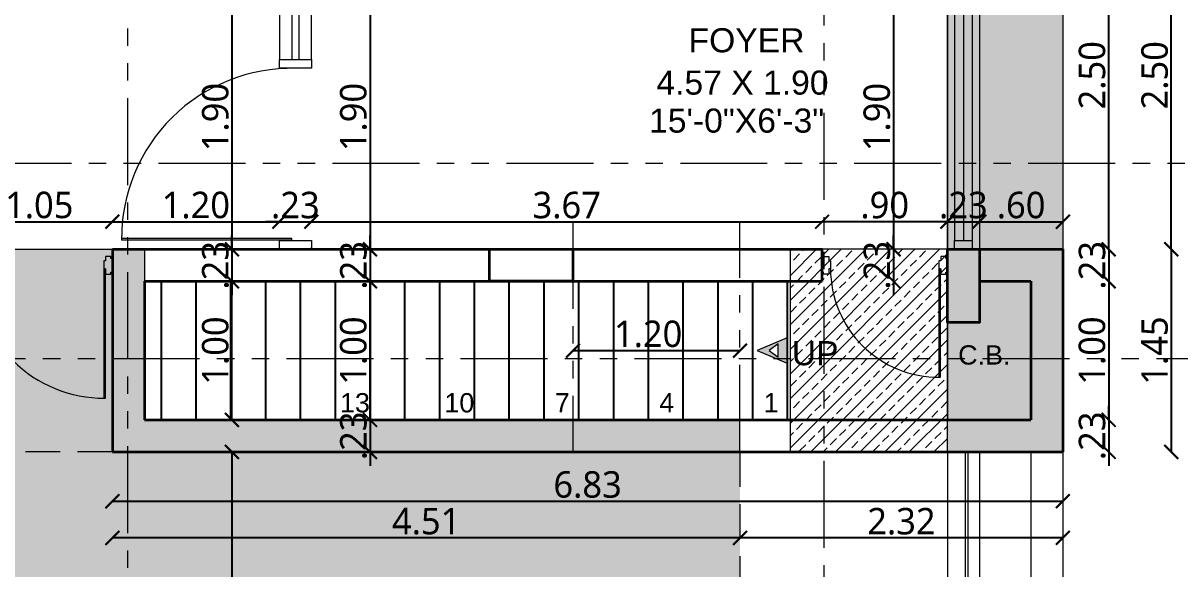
# Model space of a CAD drawing. Extents: x 2450 to 2649, y -7 to 131.
# Drawn here: x 2466.18 to 2474.49, y 30.24 to 34.16 of the extents above; entities that cross this region are included whole.
import ezdxf

# ---------------------------------------------------------------- set-up
doc = ezdxf.new("R2010")
doc.units = 0
doc.header["$MEASUREMENT"] = 0
doc.header["$PDMODE"] = 34
doc.linetypes.add('HIDDEN', pattern=[0.375, 0.25, -0.125])
doc.linetypes.add('PHANTOM2', pattern=[1.25, 0.625, -0.125, 0.125, -0.125, 0.125, -0.125])
for name, color, linetype, lineweight in [('COLUMN', 5, 'Continuous', 35), ('DOOR-WINDOW', 35, 'Continuous', 13), ('SECTION LINE', 3, 'PHANTOM2', 5), ('stair', 154, 'Continuous', 25), ('terrace-1', 181, 'Continuous', 18), ('TEXT(ROOM)', 240, 'Continuous', 15), ('TEXT-1', 7, 'Continuous', 9), ('WALL', 30, 'Continuous', 35), ('WINDOW-LINE', 25, 'Continuous', 9)]:
    doc.layers.add(name, color=color, linetype=linetype, lineweight=lineweight)
for name, color, linetype, lineweight, true_color in [('HEATCH BEAM BOTTOM', 7, 'Continuous', 13, 0x92bdc9), ('R.C.C PROJATION', 7, 'HIDDEN', 13, 0xa32900), ('RAILING', 7, 'Continuous', 5, 0x994d00), ('terrace-2', 7, 'Continuous', 13, 0x636363), ('WORKING DIM', 7, 'Continuous', 15, 0x292929)]:
    doc.layers.add(name, color=color, linetype=linetype, lineweight=lineweight, true_color=true_color)
doc.styles.add('ARIAL', font='arial.ttf')
doc.styles.get("Standard").update_dxf_attribs({"font": 'malgunsl.ttf'})
doc.dimstyles.new('R07', dxfattribs={"dimtxt": 0.19, "dimasz": 0.1, "dimexe": 0.18, "dimexo": 0.0625, "dimgap": 0.02, "dimtad": 1, "dimzin": 4, "dimdsep": 46, "dimtxsty": 'Standard', "dimblk": 'ARCHTICK', "dimcen": 0, "dimse1": 1, "dimse2": 1, "dimclrd": 256, "dimclre": 48, "dimclrt": 256, "dimadec": 0, "dimazin": 0, "dimtm": 1e-09, "dimtfac": 1, "dimtix": 1, "dimtmove": 1, "dimatfit": 3, "dimfxl": 0.18, "dimtolj": 1, "dimtzin": 0, "dimlwe": 15, "dimarcsym": 0})

# ---------------------------------------------------------------- blocks, each defined once
blk = doc.blocks.new('*U41')
at = {"layer": 'WINDOW-LINE'}
for p, q in [((175536.9, -38801.97), (175536.9, -38704.14)), ((175545.9, -38801.97), (175545.9, -38704.14))]:
    blk.add_line(p, q, dxfattribs=at)
at = {"layer": 'WINDOW-LINE', "color": 35, "true_color": 0x9d754d}
for p, q in [((175538.9, -38799.47), (175538.9, -38706.64)), ((175543.9, -38799.47), (175543.9, -38706.64))]:
    blk.add_line(p, q, dxfattribs=at)
at = {"layer": 'WINDOW-LINE', "color": 4, "true_color": 0x24ffff}
blk.add_line((175541.4, -38799.47), (175541.4, -38706.64), dxfattribs=at)
at = {"layer": 'WINDOW-LINE'}
for points in [[(175536.9, -38704.14), (175545.9, -38704.14), (175545.9, -38704.14), (175536.9, -38704.14)], [(175536.9, -38801.97), (175545.9, -38801.97), (175545.9, -38801.97), (175536.9, -38801.97)]]:
    blk.add_lwpolyline(points, close=True, dxfattribs=at)
at = {"layer": 'WINDOW-LINE', "color": 35, "true_color": 0x9d754d}
for points in [[(175538.9, -38704.14), (175543.9, -38704.14), (175543.9, -38706.64), (175538.9, -38706.64)], [(175538.9, -38801.97), (175543.9, -38801.97), (175543.9, -38799.47), (175538.9, -38799.47)]]:
    blk.add_lwpolyline(points, close=True, dxfattribs=at)
blk = doc.blocks.new('_ArchTick')
at = {"color": 0, "linetype": 'ByBlock', "const_width": 0.15}
blk.add_lwpolyline([(-0.5, -0.5), (0.5, 0.5)], dxfattribs=at)
blk = doc.blocks.new('*D3061')
at = {"layer": 'DEFPOINTS', "color": 0, "transparency": 16777216}
for p in [(2473.2351, 35.0385), (2473.9793, 35.0385), (2472.9351, 32.5385)]:
    blk.add_point(p, dxfattribs=at)
at = {"layer": 'WORKING DIM', "lineweight": -2, "transparency": 16777216}
blk.add_line((2473.9793, 32.5385), (2473.9793, 35.0385), dxfattribs=at)
at = {"layer": 'WORKING DIM', "lineweight": -2, "transparency": 16777216, "xscale": 0.1, "yscale": 0.1, "zscale": 0.1}
for p, rotation in [((2473.9793, 35.0385), 90), ((2473.9793, 32.5385), 270)]:
    blk.add_blockref('_ArchTick', p, dxfattribs=dict(at, rotation=rotation))
at = {"layer": 'WORKING DIM', "transparency": 16777216, "insert": (2473.861, 33.7885), "char_height": 0.19, "attachment_point": 5, "rotation": 90}
blk.add_mtext('\\A1;2.50', dxfattribs=at)
blk = doc.blocks.new('*D3070')
at = {"layer": 'DEFPOINTS', "color": 0, "transparency": 16777216}
for p in [(2473.3501, 35.0385), (2474.429, 35.0385), (2473.0501, 32.5385)]:
    blk.add_point(p, dxfattribs=at)
at = {"layer": 'WORKING DIM', "lineweight": -2, "transparency": 16777216}
blk.add_line((2474.429, 32.5385), (2474.429, 35.0385), dxfattribs=at)
at = {"layer": 'WORKING DIM', "lineweight": -2, "transparency": 16777216, "xscale": 0.1, "yscale": 0.1, "zscale": 0.1}
for p, rotation in [((2474.429, 35.0385), 90), ((2474.429, 32.5385), 270)]:
    blk.add_blockref('_ArchTick', p, dxfattribs=dict(at, rotation=rotation))
at = {"layer": 'WORKING DIM', "transparency": 16777216, "insert": (2474.3107, 33.7885), "char_height": 0.19, "attachment_point": 5, "rotation": 90}
blk.add_mtext('\\A1;2.50', dxfattribs=at)
blk = doc.blocks.new('*D3133')
at = {"layer": 'DEFPOINTS', "color": 0, "transparency": 16777216}
for p in [(2468.0201, 34.4385), (2467.6797, 32.5385), (2468.1351, 32.5385)]:
    blk.add_point(p, dxfattribs=at)
at = {"layer": 'WORKING DIM', "lineweight": -2, "transparency": 16777216}
blk.add_line((2467.6797, 34.4385), (2467.6797, 32.5385), dxfattribs=at)
at = {"layer": 'WORKING DIM', "lineweight": -2, "transparency": 16777216, "xscale": 0.1, "yscale": 0.1, "zscale": 0.1}
for p, rotation in [((2467.6797, 34.4385), 90), ((2467.6797, 32.5385), 270)]:
    blk.add_blockref('_ArchTick', p, dxfattribs=dict(at, rotation=rotation))
at = {"layer": 'WORKING DIM', "transparency": 16777216, "insert": (2467.5609, 33.4885), "char_height": 0.19, "attachment_point": 5, "rotation": 90}
blk.add_mtext('\\A1;1.90', dxfattribs=at)
blk = doc.blocks.new('*D3134')
at = {"layer": 'DEFPOINTS', "color": 0, "transparency": 16777216}
for p in [(2468.1351, 32.5385), (2467.6797, 32.3085), (2468.1351, 32.3085)]:
    blk.add_point(p, dxfattribs=at)
at = {"layer": 'WORKING DIM', "lineweight": -2, "transparency": 16777216}
for p, q in [((2467.6797, 32.5385), (2467.6797, 32.6385)), ((2467.6797, 32.5385), (2467.6797, 32.3085)), ((2467.6797, 32.3085), (2467.6797, 32.2085))]:
    blk.add_line(p, q, dxfattribs=at)
at = {"layer": 'WORKING DIM', "lineweight": -2, "transparency": 16777216, "xscale": 0.1, "yscale": 0.1, "zscale": 0.1}
for p, rotation in [((2467.6797, 32.5385), 270), ((2467.6797, 32.3085), 90)]:
    blk.add_blockref('_ArchTick', p, dxfattribs=dict(at, rotation=rotation))
at = {"layer": 'WORKING DIM', "transparency": 16777216, "insert": (2467.5614, 32.4235), "char_height": 0.19, "attachment_point": 5, "rotation": 90}
blk.add_mtext('\\A1;.23', dxfattribs=at)
blk = doc.blocks.new('*D3143')
at = {"layer": 'DEFPOINTS', "color": 0, "transparency": 16777216}
for p in [(2468.3401, 34.4385), (2468.3401, 32.5385), (2468.6716, 32.5385)]:
    blk.add_point(p, dxfattribs=at)
at = {"layer": 'WORKING DIM', "lineweight": -2, "transparency": 16777216}
blk.add_line((2468.6716, 34.4385), (2468.6716, 32.5385), dxfattribs=at)
at = {"layer": 'WORKING DIM', "lineweight": -2, "transparency": 16777216, "xscale": 0.1, "yscale": 0.1, "zscale": 0.1}
for p, rotation in [((2468.6716, 34.4385), 90), ((2468.6716, 32.5385), 270)]:
    blk.add_blockref('_ArchTick', p, dxfattribs=dict(at, rotation=rotation))
at = {"layer": 'WORKING DIM', "transparency": 16777216, "insert": (2468.5528, 33.4885), "char_height": 0.19, "attachment_point": 5, "rotation": 90}
blk.add_mtext('\\A1;1.90', dxfattribs=at)
blk = doc.blocks.new('*D3144')
at = {"layer": 'DEFPOINTS', "color": 0, "transparency": 16777216}
for p in [(2468.3401, 32.5385), (2468.3401, 32.3085), (2468.6716, 32.3085)]:
    blk.add_point(p, dxfattribs=at)
at = {"layer": 'WORKING DIM', "lineweight": -2, "transparency": 16777216}
for p, q in [((2468.6716, 32.5385), (2468.6716, 32.6385)), ((2468.6716, 32.5385), (2468.6716, 32.3085)), ((2468.6716, 32.3085), (2468.6716, 32.2085))]:
    blk.add_line(p, q, dxfattribs=at)
at = {"layer": 'WORKING DIM', "lineweight": -2, "transparency": 16777216, "xscale": 0.1, "yscale": 0.1, "zscale": 0.1}
for p, rotation in [((2468.6716, 32.5385), 270), ((2468.6716, 32.3085), 90)]:
    blk.add_blockref('_ArchTick', p, dxfattribs=dict(at, rotation=rotation))
at = {"layer": 'WORKING DIM', "transparency": 16777216, "insert": (2468.5533, 32.4235), "char_height": 0.19, "attachment_point": 5, "rotation": 90}
blk.add_mtext('\\A1;.23', dxfattribs=at)
blk = doc.blocks.new('*D3162')
at = {"layer": 'DEFPOINTS', "color": 0, "transparency": 16777216}
for p in [(2472.8201, 34.4385), (2472.4331, 32.5385), (2472.8201, 32.5385)]:
    blk.add_point(p, dxfattribs=at)
at = {"layer": 'WORKING DIM', "lineweight": -2, "transparency": 16777216}
blk.add_line((2472.4331, 34.4385), (2472.4331, 32.5385), dxfattribs=at)
at = {"layer": 'WORKING DIM', "lineweight": -2, "transparency": 16777216, "xscale": 0.1, "yscale": 0.1, "zscale": 0.1}
for p, rotation in [((2472.4331, 34.4385), 90), ((2472.4331, 32.5385), 270)]:
    blk.add_blockref('_ArchTick', p, dxfattribs=dict(at, rotation=rotation))
at = {"layer": 'WORKING DIM', "transparency": 16777216, "insert": (2472.3142, 33.4885), "char_height": 0.19, "attachment_point": 5, "rotation": 90}
blk.add_mtext('\\A1;1.90', dxfattribs=at)
blk = doc.blocks.new('*D3163')
at = {"layer": 'DEFPOINTS', "color": 0, "transparency": 16777216}
for p in [(2472.8201, 32.5385), (2472.4331, 32.3085), (2472.8201, 32.3085)]:
    blk.add_point(p, dxfattribs=at)
at = {"layer": 'WORKING DIM', "lineweight": -2, "transparency": 16777216}
for p, q in [((2472.4331, 32.5385), (2472.4331, 32.6385)), ((2472.4331, 32.5385), (2472.4331, 32.3085)), ((2472.4331, 32.3085), (2472.4331, 32.2085))]:
    blk.add_line(p, q, dxfattribs=at)
at = {"layer": 'WORKING DIM', "lineweight": -2, "transparency": 16777216, "xscale": 0.1, "yscale": 0.1, "zscale": 0.1}
for p, rotation in [((2472.4331, 32.5385), 270), ((2472.4331, 32.3085), 90)]:
    blk.add_blockref('_ArchTick', p, dxfattribs=dict(at, rotation=rotation))
at = {"layer": 'WORKING DIM', "transparency": 16777216, "insert": (2472.3148, 32.4235), "char_height": 0.19, "attachment_point": 5, "rotation": 90}
blk.add_mtext('\\A1;.23', dxfattribs=at)
blk = doc.blocks.new('*D3234')
at = {"layer": 'DEFPOINTS', "color": 0, "transparency": 16777216}
for p in [(2466.8201, 32.7365), (2465.7701, 32.4235), (2466.8201, 32.4235)]:
    blk.add_point(p, dxfattribs=at)
at = {"layer": 'WORKING DIM', "lineweight": -2, "transparency": 16777216}
blk.add_line((2465.7701, 32.7365), (2466.8201, 32.7365), dxfattribs=at)
at = {"layer": 'WORKING DIM', "lineweight": -2, "transparency": 16777216, "xscale": 0.1, "yscale": 0.1, "zscale": 0.1, "rotation": 180}
blk.add_blockref('_ArchTick', (2465.7701, 32.7365), dxfattribs=at)
at = {"layer": 'WORKING DIM', "lineweight": -2, "transparency": 16777216, "xscale": 0.1, "yscale": 0.1, "zscale": 0.1}
blk.add_blockref('_ArchTick', (2466.8201, 32.7365), dxfattribs=at)
at = {"layer": 'WORKING DIM', "transparency": 16777216, "insert": (2466.2951, 32.8553), "char_height": 0.19, "attachment_point": 5}
blk.add_mtext('\\A1;1.05', dxfattribs=at)
blk = doc.blocks.new('*D3235')
at = {"layer": 'DEFPOINTS', "color": 0, "transparency": 16777216}
for p in [(2468.0201, 34.0565), (2468.0201, 32.7365), (2466.8201, 32.4235)]:
    blk.add_point(p, dxfattribs=at)
at = {"layer": 'WORKING DIM', "lineweight": -2, "transparency": 16777216}
blk.add_line((2466.8201, 32.7365), (2468.0201, 32.7365), dxfattribs=at)
at = {"layer": 'WORKING DIM', "lineweight": -2, "transparency": 16777216, "xscale": 0.1, "yscale": 0.1, "zscale": 0.1, "rotation": 180}
blk.add_blockref('_ArchTick', (2466.8201, 32.7365), dxfattribs=at)
at = {"layer": 'WORKING DIM', "lineweight": -2, "transparency": 16777216, "xscale": 0.1, "yscale": 0.1, "zscale": 0.1}
blk.add_blockref('_ArchTick', (2468.0201, 32.7365), dxfattribs=at)
at = {"layer": 'WORKING DIM', "transparency": 16777216, "insert": (2467.4201, 32.8553), "char_height": 0.19, "attachment_point": 5}
blk.add_mtext('\\A1;1.20', dxfattribs=at)
blk = doc.blocks.new('*D3236')
at = {"layer": 'DEFPOINTS', "color": 0, "transparency": 16777216}
for p in [(2468.0201, 34.0565), (2468.2501, 34.0565), (2468.2501, 32.7365)]:
    blk.add_point(p, dxfattribs=at)
at = {"layer": 'WORKING DIM', "lineweight": -2, "transparency": 16777216}
for p, q in [((2468.0201, 32.7365), (2467.9201, 32.7365)), ((2468.0201, 32.7365), (2468.2501, 32.7365)), ((2468.2501, 32.7365), (2468.3501, 32.7365))]:
    blk.add_line(p, q, dxfattribs=at)
at = {"layer": 'WORKING DIM', "lineweight": -2, "transparency": 16777216, "xscale": 0.1, "yscale": 0.1, "zscale": 0.1}
blk.add_blockref('_ArchTick', (2468.0201, 32.7365), dxfattribs=at)
at = {"layer": 'WORKING DIM', "lineweight": -2, "transparency": 16777216, "xscale": 0.1, "yscale": 0.1, "zscale": 0.1, "rotation": 180}
blk.add_blockref('_ArchTick', (2468.2501, 32.7365), dxfattribs=at)
at = {"layer": 'WORKING DIM', "transparency": 16777216, "insert": (2468.1351, 32.8548), "char_height": 0.19, "attachment_point": 5}
blk.add_mtext('\\A1;.23', dxfattribs=at)
blk = doc.blocks.new('*D3237')
at = {"layer": 'DEFPOINTS', "color": 0, "transparency": 16777216}
for p in [(2468.2501, 34.1385), (2471.9201, 32.7365), (2471.9201, 32.5385)]:
    blk.add_point(p, dxfattribs=at)
at = {"layer": 'WORKING DIM', "lineweight": -2, "transparency": 16777216}
blk.add_line((2468.2501, 32.7365), (2471.9201, 32.7365), dxfattribs=at)
at = {"layer": 'WORKING DIM', "lineweight": -2, "transparency": 16777216, "xscale": 0.1, "yscale": 0.1, "zscale": 0.1, "rotation": 180}
blk.add_blockref('_ArchTick', (2468.2501, 32.7365), dxfattribs=at)
at = {"layer": 'WORKING DIM', "lineweight": -2, "transparency": 16777216, "xscale": 0.1, "yscale": 0.1, "zscale": 0.1}
blk.add_blockref('_ArchTick', (2471.9201, 32.7365), dxfattribs=at)
at = {"layer": 'WORKING DIM', "transparency": 16777216, "insert": (2470.0851, 32.8548), "char_height": 0.19, "attachment_point": 5}
blk.add_mtext('\\A1;3.67', dxfattribs=at)
blk = doc.blocks.new('*D3238')
at = {"layer": 'DEFPOINTS', "color": 0, "transparency": 16777216}
for p in [(2472.8201, 33.7885), (2473.0501, 33.7885), (2473.0501, 32.7365)]:
    blk.add_point(p, dxfattribs=at)
at = {"layer": 'WORKING DIM', "lineweight": -2, "transparency": 16777216}
for p, q in [((2472.8201, 32.7365), (2472.7201, 32.7365)), ((2472.8201, 32.7365), (2473.0501, 32.7365)), ((2473.0501, 32.7365), (2473.1501, 32.7365))]:
    blk.add_line(p, q, dxfattribs=at)
at = {"layer": 'WORKING DIM', "lineweight": -2, "transparency": 16777216, "xscale": 0.1, "yscale": 0.1, "zscale": 0.1}
blk.add_blockref('_ArchTick', (2472.8201, 32.7365), dxfattribs=at)
at = {"layer": 'WORKING DIM', "lineweight": -2, "transparency": 16777216, "xscale": 0.1, "yscale": 0.1, "zscale": 0.1, "rotation": 180}
blk.add_blockref('_ArchTick', (2473.0501, 32.7365), dxfattribs=at)
at = {"layer": 'WORKING DIM', "transparency": 16777216, "insert": (2472.9351, 32.8548), "char_height": 0.19, "attachment_point": 5}
blk.add_mtext('\\A1;.23', dxfattribs=at)
blk = doc.blocks.new('*D3239')
at = {"layer": 'DEFPOINTS', "color": 0, "transparency": 16777216}
for p in [(2473.0501, 33.7885), (2473.6501, 33.7885), (2473.6501, 32.7365)]:
    blk.add_point(p, dxfattribs=at)
at = {"layer": 'WORKING DIM', "lineweight": -2, "transparency": 16777216}
blk.add_line((2473.0501, 32.7365), (2473.6501, 32.7365), dxfattribs=at)
at = {"layer": 'WORKING DIM', "lineweight": -2, "transparency": 16777216, "xscale": 0.1, "yscale": 0.1, "zscale": 0.1, "rotation": 180}
blk.add_blockref('_ArchTick', (2473.0501, 32.7365), dxfattribs=at)
at = {"layer": 'WORKING DIM', "lineweight": -2, "transparency": 16777216, "xscale": 0.1, "yscale": 0.1, "zscale": 0.1}
blk.add_blockref('_ArchTick', (2473.6501, 32.7365), dxfattribs=at)
at = {"layer": 'WORKING DIM', "transparency": 16777216, "insert": (2473.3501, 32.8548), "char_height": 0.19, "attachment_point": 5}
blk.add_mtext('\\A1;.60', dxfattribs=at)
blk = doc.blocks.new('*U14')
at = {"layer": 'DOOR-WINDOW'}
for points in [[(0.0492, 0.804), (0.0492, 0.0263), (0.0605, 0.0263), (0.0605, 0.804), (0.0492, 0.804)], [(0, 0.05), (0, -0.05), (0.0105, -0.05), (0.0105, -0.0625), (0.048, -0.0625), (0.048, -0.0313), (0.0605, -0.0313), (0.0605, 0.025), (0.048, 0.025), (0.048, 0.0625), (0.0105, 0.0625), (0.0105, 0.05)], [(0.9, 0.05), (0.9, -0.05), (0.8895, -0.05), (0.8895, -0.0625), (0.852, -0.0625), (0.852, -0.0313), (0.8395, -0.0313), (0.8395, 0.025), (0.852, 0.025), (0.852, 0.0625), (0.8895, 0.0625), (0.8895, 0.05)]]:
    blk.add_lwpolyline(points, close=True, dxfattribs=at)
blk.add_arc((0.0605, 0.025), 0.779, 360, 90.36666, dxfattribs=at)
blk = doc.blocks.new('EEDFGHBT')
at = {"layer": 'TEXT(ROOM)', "true_color": 0xc7c8ca}
h = blk.add_hatch(color=9, dxfattribs=at)
h.dxf.hatch_style = 1
h.paths.add_polyline_path([(891.3597, 423.2148), (891.3119, 423.1489), (891.4075, 423.1489)], flags=16)
h.paths.add_polyline_path([(891.3597, 423.2988), (891.2682, 423.0833), (891.4512, 423.0833)])
at = {"layer": 'TEXT(ROOM)', "flags": 128}
for points in [[(891.3597, 423.2988), (891.2682, 423.0833), (891.4512, 423.0833)], [(891.3597, 423.2148), (891.3119, 423.1489), (891.4075, 423.1489)]]:
    blk.add_lwpolyline(points, close=True, dxfattribs=at)
blk = doc.blocks.new('*U15')
at = {"layer": 'DOOR-WINDOW'}
for points in [[(0.0492, 0.954), (0.0492, 0.0263), (0.0605, 0.0263), (0.0605, 0.954), (0.0492, 0.954)], [(0, 0.05), (0, -0.05), (0.0105, -0.05), (0.0105, -0.0625), (0.048, -0.0625), (0.048, -0.0313), (0.0605, -0.0313), (0.0605, 0.025), (0.048, 0.025), (0.048, 0.0625), (0.0105, 0.0625), (0.0105, 0.05)], [(1.05, 0.05), (1.05, -0.05), (1.0395, -0.05), (1.0395, -0.0625), (1.002, -0.0625), (1.002, -0.0313), (0.9895, -0.0313), (0.9895, 0.025), (1.002, 0.025), (1.002, 0.0625), (1.0395, 0.0625), (1.0395, 0.05)]]:
    blk.add_lwpolyline(points, close=True, dxfattribs=at)
blk.add_arc((0.0605, 0.025), 0.929, 360, 90.36666, dxfattribs=at)
blk = doc.blocks.new('*D2979')
at = {"layer": 'DEFPOINTS', "color": 0, "transparency": 16777216}
for p in [(2466.8201, 31.0835), (2473.6501, 31.0785), (2473.6501, 30.7293)]:
    blk.add_point(p, dxfattribs=at)
at = {"layer": 'WORKING DIM', "lineweight": -2, "transparency": 16777216}
blk.add_line((2466.8201, 30.7293), (2473.6501, 30.7293), dxfattribs=at)
at = {"layer": 'WORKING DIM', "lineweight": -2, "transparency": 16777216, "xscale": 0.1, "yscale": 0.1, "zscale": 0.1, "rotation": 180}
blk.add_blockref('_ArchTick', (2466.8201, 30.7293), dxfattribs=at)
at = {"layer": 'WORKING DIM', "lineweight": -2, "transparency": 16777216, "xscale": 0.1, "yscale": 0.1, "zscale": 0.1}
blk.add_blockref('_ArchTick', (2473.6501, 30.7293), dxfattribs=at)
at = {"layer": 'WORKING DIM', "transparency": 16777216, "insert": (2470.2351, 30.8476), "char_height": 0.19, "attachment_point": 5}
blk.add_mtext('\\A1;6.83', dxfattribs=at)
blk = doc.blocks.new('*D2980')
at = {"layer": 'DEFPOINTS', "color": 0, "transparency": 16777216}
for p in [(2467.6797, 32.3085), (2468.0201, 32.3085), (2468.0201, 31.3135)]:
    blk.add_point(p, dxfattribs=at)
at = {"layer": 'WORKING DIM', "lineweight": -2, "transparency": 16777216}
blk.add_line((2467.6797, 31.3135), (2467.6797, 32.3085), dxfattribs=at)
at = {"layer": 'WORKING DIM', "lineweight": -2, "transparency": 16777216, "xscale": 0.1, "yscale": 0.1, "zscale": 0.1}
for p, rotation in [((2467.6797, 32.3085), 90), ((2467.6797, 31.3135), 270)]:
    blk.add_blockref('_ArchTick', p, dxfattribs=dict(at, rotation=rotation))
at = {"layer": 'WORKING DIM', "transparency": 16777216, "insert": (2467.5609, 31.811), "char_height": 0.19, "attachment_point": 5, "rotation": 90}
blk.add_mtext('\\A1;1.00', dxfattribs=at)
blk = doc.blocks.new('*D2981')
at = {"layer": 'DEFPOINTS', "color": 0, "transparency": 16777216}
for p in [(2468.4201, 32.3085), (2468.4201, 31.3135), (2468.6716, 31.3135)]:
    blk.add_point(p, dxfattribs=at)
at = {"layer": 'WORKING DIM', "lineweight": -2, "transparency": 16777216}
blk.add_line((2468.6716, 32.3085), (2468.6716, 31.3135), dxfattribs=at)
at = {"layer": 'WORKING DIM', "lineweight": -2, "transparency": 16777216, "xscale": 0.1, "yscale": 0.1, "zscale": 0.1}
for p, rotation in [((2468.6716, 32.3085), 90), ((2468.6716, 31.3135), 270)]:
    blk.add_blockref('_ArchTick', p, dxfattribs=dict(at, rotation=rotation))
at = {"layer": 'WORKING DIM', "transparency": 16777216, "insert": (2468.5528, 31.811), "char_height": 0.19, "attachment_point": 5, "rotation": 90}
blk.add_mtext('\\A1;1.00', dxfattribs=at)
blk = doc.blocks.new('*D2982')
at = {"layer": 'DEFPOINTS', "color": 0, "transparency": 16777216}
for p in [(2468.2501, 31.3135), (2468.2501, 31.0835), (2468.6716, 31.0835)]:
    blk.add_point(p, dxfattribs=at)
at = {"layer": 'WORKING DIM', "lineweight": -2, "transparency": 16777216}
for p, q in [((2468.6716, 31.3135), (2468.6716, 31.4135)), ((2468.6716, 31.3135), (2468.6716, 31.0835)), ((2468.6716, 31.0835), (2468.6716, 30.9835))]:
    blk.add_line(p, q, dxfattribs=at)
at = {"layer": 'WORKING DIM', "lineweight": -2, "transparency": 16777216, "xscale": 0.1, "yscale": 0.1, "zscale": 0.1}
for p, rotation in [((2468.6716, 31.3135), 270), ((2468.6716, 31.0835), 90)]:
    blk.add_blockref('_ArchTick', p, dxfattribs=dict(at, rotation=rotation))
at = {"layer": 'WORKING DIM', "transparency": 16777216, "insert": (2468.5533, 31.1985), "char_height": 0.19, "attachment_point": 5, "rotation": 90}
blk.add_mtext('\\A1;.23', dxfattribs=at)
blk = doc.blocks.new('*D2983')
at = {"layer": 'DEFPOINTS', "color": 0, "transparency": 16777216}
for p in [(2468.0201, 31.0835), (2467.6797, 27.1285), (2468.0201, 27.1285)]:
    blk.add_point(p, dxfattribs=at)
at = {"layer": 'WORKING DIM', "lineweight": -2, "transparency": 16777216}
blk.add_line((2467.6797, 31.0835), (2467.6797, 27.1285), dxfattribs=at)
at = {"layer": 'WORKING DIM', "lineweight": -2, "transparency": 16777216, "xscale": 0.1, "yscale": 0.1, "zscale": 0.1}
for p, rotation in [((2467.6797, 31.0835), 90), ((2467.6797, 27.1285), 270)]:
    blk.add_blockref('_ArchTick', p, dxfattribs=dict(at, rotation=rotation))
at = {"layer": 'WORKING DIM', "transparency": 16777216, "insert": (2467.5614, 29.106), "char_height": 0.19, "attachment_point": 5, "rotation": 90}
blk.add_mtext('\\A1;3.96', dxfattribs=at)
blk = doc.blocks.new('*D4143')
at = {"layer": 'DEFPOINTS', "color": 0, "transparency": 16777216}
for p in [(2471.3301, 31.0835), (2473.6501, 31.0835), (2471.3301, 30.4658)]:
    blk.add_point(p, dxfattribs=at)
at = {"layer": 'WORKING DIM', "lineweight": -2, "transparency": 16777216}
blk.add_line((2473.6501, 30.4658), (2471.3301, 30.4658), dxfattribs=at)
at = {"layer": 'WORKING DIM', "lineweight": -2, "transparency": 16777216, "xscale": 0.1, "yscale": 0.1, "zscale": 0.1, "rotation": 180}
blk.add_blockref('_ArchTick', (2471.3301, 30.4658), dxfattribs=at)
at = {"layer": 'WORKING DIM', "lineweight": -2, "transparency": 16777216, "xscale": 0.1, "yscale": 0.1, "zscale": 0.1}
blk.add_blockref('_ArchTick', (2473.6501, 30.4658), dxfattribs=at)
at = {"layer": 'WORKING DIM', "transparency": 16777216, "insert": (2472.4901, 30.5841), "char_height": 0.19, "attachment_point": 5}
blk.add_mtext('\\A1;2.32', dxfattribs=at)
blk = doc.blocks.new('*D4144')
at = {"layer": 'DEFPOINTS', "color": 0, "transparency": 16777216}
for p in [(2466.8201, 31.0835), (2471.3301, 31.0835), (2466.8201, 30.4658)]:
    blk.add_point(p, dxfattribs=at)
at = {"layer": 'WORKING DIM', "lineweight": -2, "transparency": 16777216}
blk.add_line((2471.3301, 30.4658), (2466.8201, 30.4658), dxfattribs=at)
at = {"layer": 'WORKING DIM', "lineweight": -2, "transparency": 16777216, "xscale": 0.1, "yscale": 0.1, "zscale": 0.1, "rotation": 180}
blk.add_blockref('_ArchTick', (2466.8201, 30.4658), dxfattribs=at)
at = {"layer": 'WORKING DIM', "lineweight": -2, "transparency": 16777216, "xscale": 0.1, "yscale": 0.1, "zscale": 0.1}
blk.add_blockref('_ArchTick', (2471.3301, 30.4658), dxfattribs=at)
at = {"layer": 'WORKING DIM', "transparency": 16777216, "insert": (2469.0751, 30.5846), "char_height": 0.19, "attachment_point": 5}
blk.add_mtext('\\A1;4.51', dxfattribs=at)
blk = doc.blocks.new('*D4145')
at = {"layer": 'DEFPOINTS', "color": 0, "transparency": 16777216}
for p in [(2473.6501, 32.5385), (2473.6501, 31.0835), (2474.429, 31.0835)]:
    blk.add_point(p, dxfattribs=at)
at = {"layer": 'WORKING DIM', "lineweight": -2, "transparency": 16777216}
blk.add_line((2474.429, 32.5385), (2474.429, 31.0835), dxfattribs=at)
at = {"layer": 'WORKING DIM', "lineweight": -2, "transparency": 16777216, "xscale": 0.1, "yscale": 0.1, "zscale": 0.1}
for p, rotation in [((2474.429, 32.5385), 90), ((2474.429, 31.0835), 270)]:
    blk.add_blockref('_ArchTick', p, dxfattribs=dict(at, rotation=rotation))
at = {"layer": 'WORKING DIM', "transparency": 16777216, "insert": (2474.3102, 31.811), "char_height": 0.19, "attachment_point": 5, "rotation": 90}
blk.add_mtext('\\A1;1.45', dxfattribs=at)
blk = doc.blocks.new('*D4146')
at = {"layer": 'DEFPOINTS', "color": 0, "transparency": 16777216}
for p in [(2473.3501, 32.5385), (2473.3501, 32.3085), (2473.9793, 32.3085)]:
    blk.add_point(p, dxfattribs=at)
at = {"layer": 'WORKING DIM', "lineweight": -2, "transparency": 16777216}
for p, q in [((2473.9793, 32.5385), (2473.9793, 32.6385)), ((2473.9793, 32.5385), (2473.9793, 32.3085)), ((2473.9793, 32.3085), (2473.9793, 32.2085))]:
    blk.add_line(p, q, dxfattribs=at)
at = {"layer": 'WORKING DIM', "lineweight": -2, "transparency": 16777216, "xscale": 0.1, "yscale": 0.1, "zscale": 0.1}
for p, rotation in [((2473.9793, 32.5385), 270), ((2473.9793, 32.3085), 90)]:
    blk.add_blockref('_ArchTick', p, dxfattribs=dict(at, rotation=rotation))
at = {"layer": 'WORKING DIM', "transparency": 16777216, "insert": (2473.861, 32.4235), "char_height": 0.19, "attachment_point": 5, "rotation": 90}
blk.add_mtext('\\A1;.23', dxfattribs=at)
blk = doc.blocks.new('*D4147')
at = {"layer": 'DEFPOINTS', "color": 0, "transparency": 16777216}
for p in [(2473.3501, 32.3085), (2473.3501, 31.3135), (2473.9793, 31.3135)]:
    blk.add_point(p, dxfattribs=at)
at = {"layer": 'WORKING DIM', "lineweight": -2, "transparency": 16777216}
blk.add_line((2473.9793, 32.3085), (2473.9793, 31.3135), dxfattribs=at)
at = {"layer": 'WORKING DIM', "lineweight": -2, "transparency": 16777216, "xscale": 0.1, "yscale": 0.1, "zscale": 0.1}
for p, rotation in [((2473.9793, 32.3085), 90), ((2473.9793, 31.3135), 270)]:
    blk.add_blockref('_ArchTick', p, dxfattribs=dict(at, rotation=rotation))
at = {"layer": 'WORKING DIM', "transparency": 16777216, "insert": (2473.8605, 31.811), "char_height": 0.19, "attachment_point": 5, "rotation": 90}
blk.add_mtext('\\A1;1.00', dxfattribs=at)
blk = doc.blocks.new('*D4148')
at = {"layer": 'DEFPOINTS', "color": 0, "transparency": 16777216}
for p in [(2473.4201, 31.3135), (2473.4201, 31.0835), (2473.9793, 31.0835)]:
    blk.add_point(p, dxfattribs=at)
at = {"layer": 'WORKING DIM', "lineweight": -2, "transparency": 16777216}
for p, q in [((2473.9793, 31.3135), (2473.9793, 31.4135)), ((2473.9793, 31.3135), (2473.9793, 31.0835)), ((2473.9793, 31.0835), (2473.9793, 30.9835))]:
    blk.add_line(p, q, dxfattribs=at)
at = {"layer": 'WORKING DIM', "lineweight": -2, "transparency": 16777216, "xscale": 0.1, "yscale": 0.1, "zscale": 0.1}
for p, rotation in [((2473.9793, 31.3135), 270), ((2473.9793, 31.0835), 90)]:
    blk.add_blockref('_ArchTick', p, dxfattribs=dict(at, rotation=rotation))
at = {"layer": 'WORKING DIM', "transparency": 16777216, "insert": (2473.861, 31.1985), "char_height": 0.19, "attachment_point": 5, "rotation": 90}
blk.add_mtext('\\A1;.23', dxfattribs=at)
blk = doc.blocks.new('*D4424')
at = {"layer": 'DEFPOINTS', "color": 0, "transparency": 16777216}
for p in [(2470.1301, 32.4235), (2471.3301, 31.811), (2471.3301, 31.0835)]:
    blk.add_point(p, dxfattribs=at)
at = {"layer": 'WORKING DIM', "lineweight": -2, "transparency": 16777216}
blk.add_line((2470.1301, 31.811), (2471.3301, 31.811), dxfattribs=at)
at = {"layer": 'WORKING DIM', "lineweight": -2, "transparency": 16777216, "xscale": 0.1, "yscale": 0.1, "zscale": 0.1, "rotation": 180}
blk.add_blockref('_ArchTick', (2470.1301, 31.811), dxfattribs=at)
at = {"layer": 'WORKING DIM', "lineweight": -2, "transparency": 16777216, "xscale": 0.1, "yscale": 0.1, "zscale": 0.1}
blk.add_blockref('_ArchTick', (2471.3301, 31.811), dxfattribs=at)
at = {"layer": 'WORKING DIM', "transparency": 16777216, "insert": (2470.6701, 31.9298), "char_height": 0.19, "attachment_point": 5}
blk.add_mtext('\\A1;1.20', dxfattribs=at)
blk = doc.blocks.new('*D4520')
at = {"layer": 'DEFPOINTS', "color": 0, "transparency": 16777216}
for p in [(2471.9201, 32.7365), (2471.9201, 32.5385), (2472.8201, 32.5385)]:
    blk.add_point(p, dxfattribs=at)
at = {"layer": 'WORKING DIM', "lineweight": -2, "transparency": 16777216}
blk.add_line((2472.8201, 32.7365), (2471.9201, 32.7365), dxfattribs=at)
at = {"layer": 'WORKING DIM', "lineweight": -2, "transparency": 16777216, "xscale": 0.1, "yscale": 0.1, "zscale": 0.1, "rotation": 180}
blk.add_blockref('_ArchTick', (2471.9201, 32.7365), dxfattribs=at)
at = {"layer": 'WORKING DIM', "lineweight": -2, "transparency": 16777216, "xscale": 0.1, "yscale": 0.1, "zscale": 0.1}
blk.add_blockref('_ArchTick', (2472.8201, 32.7365), dxfattribs=at)
at = {"layer": 'WORKING DIM', "transparency": 16777216, "insert": (2472.3701, 32.8548), "char_height": 0.19, "attachment_point": 5}
blk.add_mtext('\\A1;.90', dxfattribs=at)

msp = doc.modelspace()

# ---------------------------------------------------------------- hatches: boundary and pattern name
at = {"layer": 'HEATCH BEAM BOTTOM', "ltscale": 10}
h = msp.add_hatch(dxfattribs=at)
h.set_pattern_fill('ANSI33', color=256, scale=0.5)
h.set_pattern_definition([(45, (0, 170.54396), (-0.0883883476, 0.0883883476), []), (45, (0.08839, 170.54396), (-0.0883883476, 0.0883883476), [0.0625, -0.03125])])
edge = h.paths.add_edge_path()
edge.add_line((2454.5824, 43.2164), (2455.4128, 43.2164))
edge.add_line((2455.4128, 43.2164), (2455.4128, 31.3135))
edge.add_line((2455.4128, 31.3135), (2460.5928, 31.3135))
edge.add_line((2460.5928, 31.3135), (2460.5928, 32.5385))
edge.add_line((2460.5928, 32.5385), (2467.0501, 32.5385))
edge.add_line((2467.0501, 32.5385), (2467.0501, 31.3135))
edge.add_line((2467.0501, 31.3135), (2471.3301, 31.3135))
edge.add_line((2471.3301, 31.3135), (2471.3301, 31.0835))
edge.add_line((2471.3301, 31.0835), (2471.3301, 27.1285))
edge.add_line((2471.3301, 27.1285), (2473.6501, 27.1285))
edge.add_line((2473.6501, 27.1285), (2473.6501, 31.0785))
edge.add_line((2473.6501, 31.0785), (2472.8201, 31.0835))
edge.add_line((2472.8201, 31.0835), (2472.8201, 31.3135))
edge.add_line((2472.8201, 31.3135), (2472.8201, 42.1785))
edge.add_line((2472.8201, 42.1785), (2473.6501, 42.1785))
edge.add_line((2473.6501, 42.1785), (2473.6501, 27.1285))
edge.add_line((2473.6501, 27.1285), (2454.5828, 27.1285))
edge.add_line((2454.5828, 27.1285), (2454.5828, 43.1987))
h = msp.add_hatch(dxfattribs=at)
h.set_pattern_fill('ANSI33', color=256, scale=0.5)
h.paths.add_polyline_path([(2471.6901, 31.0835), (2472.8201, 31.0835), (2472.8201, 32.5385), (2471.6901, 32.5385)])

# ---------------------------------------------------------------- linework, layer by layer
at = {"layer": 'COLUMN'}
for points in [[(2470.1301, 32.5385), (2470.1301, 32.3085), (2469.5301, 32.3085), (2469.5301, 32.5385)], [(2472.8201, 32.5385), (2473.0501, 32.5385), (2473.0501, 32.0135), (2472.8201, 32.0135)]]:
    msp.add_lwpolyline(points, close=True, dxfattribs=at)
at = {"layer": 'DOOR-WINDOW'}
msp.add_line((2472.8201, 32.0135), (2472.8201, 31.3135), dxfattribs=at)
msp.add_lwpolyline([(2466.8867, 32.6054), (2468.1088, 32.6054), (2468.1088, 32.6166), (2466.8867, 32.6166)], dxfattribs=at)
msp.add_arc((2468.1088, 32.6166), 1.2221, 88.76926, 180.52744, dxfattribs=at)
at = {"layer": 'HEATCH BEAM BOTTOM'}
msp.add_lwpolyline([(2454.5824, 43.2164), (2455.4128, 43.2164), (2455.4128, 31.3135), (2460.5928, 31.3135), (2460.5928, 32.5385), (2467.0501, 32.5385), (2467.0501, 31.3135), (2472.8201, 31.3135), (2472.8201, 42.1785), (2473.6501, 42.1785), (2473.6501, 31.0835)], dxfattribs=at)
msp.add_lwpolyline([(2471.6901, 31.0835), (2472.8201, 31.0835), (2472.8201, 32.5385), (2471.6901, 32.5385)], close=True, dxfattribs=at)
at = {"layer": 'R.C.C PROJATION'}
for p, q in [((2473.6501, 41.9485), (2473.6501, 32.5385)), ((2466.8201, 31.0835), (2460.8228, 31.0835))]:
    msp.add_line(p, q, dxfattribs=at)
msp.add_lwpolyline([(2471.3301, 31.0835), (2471.3301, 27.1285), (2454.5828, 27.1285), (2454.5828, 43.2164), (2455.1828, 43.2164)], dxfattribs=at)
at = {"layer": 'RAILING', "color": 4}
for p, q in [((2472.9501, 27.8285), (2472.9501, 31.0835)), ((2472.9701, 27.8085), (2472.9701, 31.0835))]:
    msp.add_line(p, q, dxfattribs=at)
at = {"layer": 'SECTION LINE', "color": 4}
for p, q in [((2470.1301, 32.7365), (2470.1301, 31.0835)), ((2471.3301, 31.0835), (2471.3301, 32.7365))]:
    msp.add_line(p, q, dxfattribs=at)
at = {"layer": 'SECTION LINE'}
for points in [[(2468.1987, 23.0002), (2466.9311, 23.0002), (2466.9311, 47.2995), (2467.9913, 47.2995)], [(2471.1105, 22.8948), (2471.9351, 22.8948), (2471.9351, 47.2945), (2471.2183, 47.2945)], [(2450.9014, 34.0288), (2450.9014, 33.156), (2477.4113, 33.156), (2477.4113, 34.0369)], [(2477.4468, 32.2944), (2477.4468, 31.7509), (2450.9229, 31.7509), (2450.9229, 32.4866)]]:
    msp.add_lwpolyline(points, dxfattribs=at)
at = {"layer": 'stair'}
for p, q in [((2467.1701, 32.3085), (2467.1701, 31.3135)), ((2467.4201, 32.3085), (2467.4201, 31.3135)), ((2467.6701, 32.3085), (2467.6701, 31.3135)), ((2467.9201, 32.3085), (2467.9201, 31.3135)), ((2468.1701, 32.3085), (2468.1701, 31.3135)), ((2468.4201, 32.3085), (2468.4201, 31.3135)), ((2468.6701, 32.3085), (2468.6701, 31.3135)), ((2468.9201, 32.3085), (2468.9201, 31.3135)), ((2469.1701, 32.3085), (2469.1701, 31.3135)), ((2469.4201, 32.3085), (2469.4201, 31.3135)), ((2469.6701, 32.3085), (2469.6701, 31.3135)), ((2469.9201, 32.3085), (2469.9201, 31.3135)), ((2470.1701, 32.3085), (2470.1701, 31.3135)), ((2470.4201, 32.3085), (2470.4201, 31.3135)), ((2470.6701, 32.3085), (2470.6701, 31.3135)), ((2470.9201, 32.3085), (2470.9201, 31.3135)), ((2471.1701, 32.3085), (2471.1701, 31.3135)), ((2471.4201, 32.3085), (2471.4201, 31.3135)), ((2471.6701, 32.3085), (2471.6701, 31.3135))]:
    msp.add_line(p, q, dxfattribs=at)
at = {"layer": 'terrace-1'}
for p, q in [((2472.8201, 31.0835), (2472.8201, 27.9585)), ((2473.0501, 31.0835), (2473.0501, 27.7285))]:
    msp.add_line(p, q, dxfattribs=at)
at = {"layer": 'terrace-2'}
for p, q in [((2473.4201, 31.0835), (2473.4201, 27.3585)), ((2473.6501, 31.0835), (2473.6501, 27.1285))]:
    msp.add_line(p, q, dxfattribs=at)
at = {"layer": 'WALL'}
for p, q in [((2466.8201, 32.5385), (2471.9201, 32.5385)), ((2466.8201, 32.5385), (2466.8201, 31.0835)), ((2471.9201, 32.3085), (2471.9201, 32.5385)), ((2473.0501, 32.5385), (2473.6501, 32.5385)), ((2473.6501, 32.5385), (2473.6501, 31.0835)), ((2467.0501, 32.3085), (2471.9201, 32.3085)), ((2467.0501, 32.3085), (2467.0501, 31.3135)), ((2473.0501, 32.3085), (2473.4201, 32.3085)), ((2473.4201, 32.3085), (2473.4201, 31.3135)), ((2467.0501, 31.3135), (2473.4201, 31.3135)), ((2466.8201, 31.0835), (2473.6501, 31.0835))]:
    msp.add_line(p, q, dxfattribs=at)
at = {"layer": 'WINDOW-LINE', "color": 35, "true_color": 0x9d754d}
for p, q in [((2468.0201, 34.3746), (2468.0201, 33.9024)), ((2468.1106, 34.3746), (2468.1106, 33.9024)), ((2468.1596, 34.3746), (2468.1596, 33.9024)), ((2468.2501, 33.9024), (2468.2501, 34.3746)), ((2468.0201, 32.5435), (2468.0251, 32.5435)), ((2468.0251, 32.5435), (2468.0251, 32.5385)), ((2468.2501, 32.5435), (2468.2451, 32.5435)), ((2468.2451, 32.5435), (2468.2451, 32.5385))]:
    msp.add_line(p, q, dxfattribs=at)
msp.add_lwpolyline([(2468.2501, 33.8385), (2468.0201, 33.8385), (2468.0201, 33.9024), (2468.2501, 33.9024)], close=True, dxfattribs=at)
for points in [[(2468.0201, 32.5435), (2468.0201, 32.6024), (2468.2501, 32.6024), (2468.2501, 32.5435)], [(2468.2451, 32.5385), (2468.0251, 32.5385)]]:
    msp.add_lwpolyline(points, dxfattribs=at)

# ---------------------------------------------------------------- block references
at = {"layer": 'DOOR-WINDOW', "xscale": 0.02555555555552771, "yscale": 0.02555555555552771, "zscale": 0.02555555555552771, "rotation": 180}
msp.add_blockref('*U41', (6958.993, -956.5673), dxfattribs=at)
at = {"layer": 'TEXT(ROOM)', "ltscale": 20, "rotation": 90.00000000000001}
msp.add_blockref('EEDFGHBT', (2894.7534, -859.5487), dxfattribs=at)
at = {"layer": 'WINDOW-LINE', "rotation": 180}
for name, p in [('*U15', (2466.8201, 32.4235)), ('*U14', (2472.8201, 32.4235))]:
    msp.add_blockref(name, p, dxfattribs=at)

# ---------------------------------------------------------------- texts
at = {"layer": 'TEXT-1', "color": 18, "ltscale": 10, "true_color": 0x000000, "style": 'ARIAL'}
for s, insert, char_height, width, attachment_point in [('\\A1;FOYER', (2470.9604, 34.1265), 0.17311, 1.998194, 1), ('\\A1;4.57 X 1.90', (2470.7295, 33.8225), 0.173107, 1.998194, 1), ('\\A1;UP', (2472.0381, 31.8788), 0.17311, 1.175205, 3), ('\\A1;C.B.', (2473.2739, 31.849), 0.13849, 0.940164, 3)]:
    msp.add_mtext(s, dxfattribs=dict(at, insert=insert, char_height=char_height, width=width, attachment_point=attachment_point))
at = {"layer": 'TEXT-1', "color": 146, "ltscale": 10, "true_color": 0x105689, "insert": (2470.6767, 33.5494), "char_height": 0.173107, "width": 1.998194, "attachment_point": 1, "style": 'ARIAL'}
msp.add_mtext('\\A1;15\'-0"X6\'-3"', dxfattribs=at)
at = {"layer": 'TEXT-1', "color": 11, "ltscale": 10, "true_color": 0xf27172, "char_height": 0.13849, "width": 0.080039, "attachment_point": 1, "style": 'ARIAL'}
for s, insert in [('\\A1;13', (2468.4558, 31.5056)), ('\\A1;10', (2469.2058, 31.5056)), ('\\A1;7', (2469.9997, 31.5056)), ('\\A1;4', (2470.7497, 31.5056)), ('\\A1;1', (2471.4997, 31.5056))]:
    msp.add_mtext(s, dxfattribs=dict(at, insert=insert))

# ---------------------------------------------------------------- dimensions: what is measured, and where the dimension line sits
at = {"layer": 'WORKING DIM'}
for base, p1, p2, picture, middle in [((2473.9793, 35.0385), (2472.9351, 32.5385), (2473.2351, 35.0385), '*D3061', (2473.861, 33.7885)), ((2474.429, 35.0385), (2473.0501, 32.5385), (2473.3501, 35.0385), '*D3070', (2474.3107, 33.7885)), ((2467.6797, 32.5385), (2468.0201, 34.4385), (2468.1351, 32.5385), '*D3133', (2467.5609, 33.4885)), ((2468.6716, 32.5385), (2468.3401, 34.4385), (2468.3401, 32.5385), '*D3143', (2468.5528, 33.4885)), ((2472.4331, 32.5385), (2472.8201, 34.4385), (2472.8201, 32.5385), '*D3162', (2472.3142, 33.4885)), ((2467.6797, 32.3085), (2468.1351, 32.5385), (2468.1351, 32.3085), '*D3134', (2467.5614, 32.4235)), ((2468.6716, 32.3085), (2468.3401, 32.5385), (2468.3401, 32.3085), '*D3144', (2468.5533, 32.4235)), ((2472.4331, 32.3085), (2472.8201, 32.5385), (2472.8201, 32.3085), '*D3163', (2472.3148, 32.4235)), ((2473.9793, 32.3085), (2473.3501, 32.5385), (2473.3501, 32.3085), '*D4146', (2473.861, 32.4235)), ((2474.4289916811, 31.0834646527), (2473.6500772379, 32.5384646522), (2473.6500772379, 31.0834646527), '*D4145', (2474.3102459299, 31.8109646525)), ((2467.6797172371, 32.3084646522), (2468.0200772379, 31.3134646521), (2468.0200772379, 32.3084646522), '*D2980', (2467.560906904, 31.8109646522)), ((2468.6716198906, 31.3134646522), (2468.4200772379, 32.3084646522), (2468.4200772379, 31.3134646522), '*D2981', (2468.5528095575, 31.8109646522)), ((2473.9793128585, 31.3134646522), (2473.3500772379, 32.3084646522), (2473.3500772379, 31.3134646522), '*D4147', (2473.8605025254, 31.8109646522)), ((2468.6716, 31.0835), (2468.2501, 31.3135), (2468.2501, 31.0835), '*D2982', (2468.5533, 31.1985)), ((2473.9793, 31.0835), (2473.4201, 31.3135), (2473.4201, 31.0835), '*D4148', (2473.861, 31.1985)), ((2467.6797172371, 27.1284646522), (2468.0200772379, 31.0834646525), (2468.0200772379, 27.1284646522), '*D2983', (2467.5614235594, 29.1059646523))]:
    dim = msp.add_linear_dim(base=base, p1=p1, p2=p2, angle=90, dimstyle='R07', override={"dimpost": '\\X'}, dxfattribs=at)
    dim.commit()
    dim.dimension.update_dxf_attribs({"geometry": picture, "text_midpoint": middle})
for base, p1, p2, picture, middle in [((2471.9201, 32.7365), (2468.2501, 34.1385), (2471.9201, 32.5385), '*D3237', (2470.0851, 32.8548)), ((2468.0201, 32.7365), (2466.8201, 32.4235), (2468.0201, 34.0565), '*D3235', (2467.4201, 32.8553)), ((2468.2501, 32.7365), (2468.0201, 34.0565), (2468.2501, 34.0565), '*D3236', (2468.1351, 32.8548)), ((2473.0501, 32.7365), (2472.8201, 33.7885), (2473.0501, 33.7885), '*D3238', (2472.9351, 32.8548)), ((2473.6501, 32.7365), (2473.0501, 33.7885), (2473.6501, 33.7885), '*D3239', (2473.3501, 32.8548)), ((2466.8201, 32.7365), (2465.7701, 32.4235), (2466.8201, 32.4235), '*D3234', (2466.2951, 32.8553)), ((2471.9201, 32.7365), (2472.8201, 32.5385), (2471.9201, 32.5385), '*D4520', (2472.3701, 32.8548)), ((2473.6501, 30.7293), (2466.8201, 31.0835), (2473.6501, 31.0785), '*D2979', (2470.2351, 30.8476)), ((2466.8201, 30.4658), (2471.3301, 31.0835), (2466.8201, 31.0835), '*D4144', (2469.0751, 30.5846)), ((2471.3301, 30.4658), (2473.6501, 31.0835), (2471.3301, 31.0835), '*D4143', (2472.4901, 30.5841))]:
    dim = msp.add_linear_dim(base=base, p1=p1, p2=p2, dimstyle='R07', override={"dimpost": '\\X'}, dxfattribs=at)
    dim.commit()
    dim.dimension.update_dxf_attribs({"geometry": picture, "text_midpoint": middle})
dim = msp.add_linear_dim(base=(2471.3301, 31.811), p1=(2470.1301, 32.4235), p2=(2471.3301, 31.0835), dimstyle='R07', override={"dimpost": '\\X'}, dxfattribs=at)
dim.commit()
dim.dimension.update_dxf_attribs({"geometry": '*D4424', "text_midpoint": (2470.6701, 31.811), "dimtype": 160})

doc.saveas('drawing.dxf')
